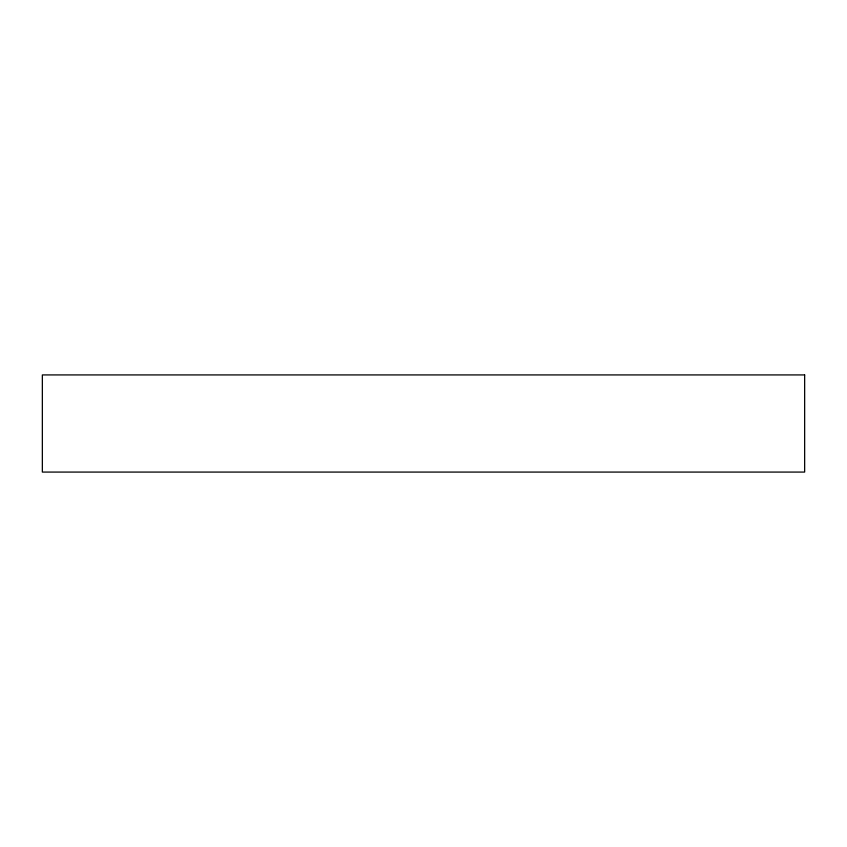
<?xml version="1.0" encoding="UTF-8"?>
<svg xmlns="http://www.w3.org/2000/svg" width="847" height="847" viewBox="0 0 847 847"><rect width="100%" height="100%" fill="white"/><g stroke="black" fill="none" stroke-linecap="round" stroke-linejoin="round"><path stroke-width="1.27" d="M804.65 374.925L42.35 374.925L42.35 472.075L804.65 472.075L804.65 374.925"/></g></svg>
